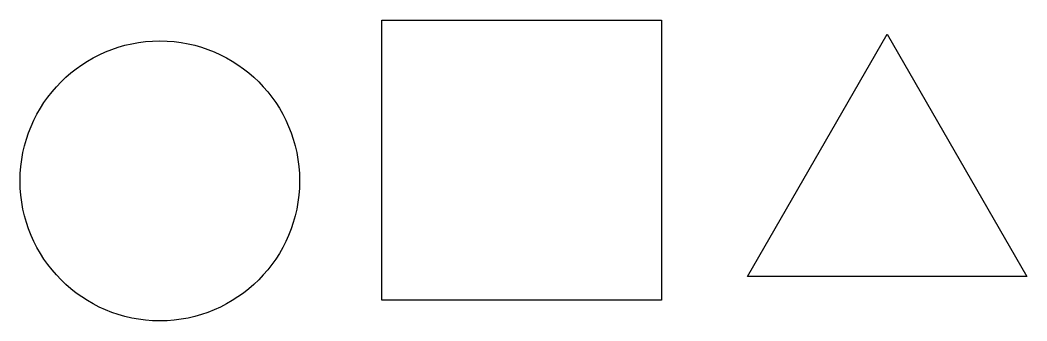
# Model space of a CAD drawing. Header units: millimetres. Extents: x 3.6 to 17.8, y 6.5 to 10.8.
import ezdxf

# ---------------------------------------------------------------- set-up
doc = ezdxf.new("R2010")
doc.units = ezdxf.units.MM
doc.header["$MEASUREMENT"] = 0

msp = doc.modelspace()

# ---------------------------------------------------------------- linework, layer by layer
for p, q in [((8.71, 10.767), (12.647, 10.767)), ((8.71, 6.83), (8.71, 10.767)), ((12.647, 10.767), (12.647, 6.83)), ((13.859, 7.161), (15.828, 10.571)), ((15.828, 10.571), (17.796, 7.161)), ((17.796, 7.161), (13.859, 7.161)), ((12.647, 6.83), (8.71, 6.83))]:
    msp.add_line(p, q)
msp.add_circle((5.581, 8.507), 1.969)

doc.saveas('drawing.dxf')
